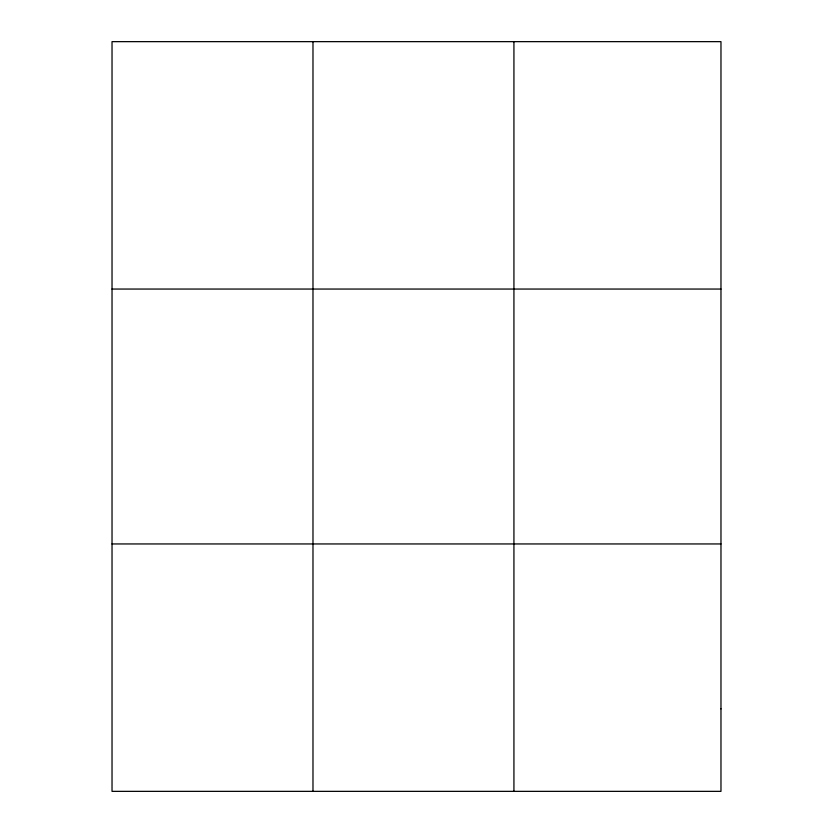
<?xml version="1.0" encoding="UTF-8"?>
<svg xmlns="http://www.w3.org/2000/svg" width="833" height="833" viewBox="0 0 833 833"><rect width="100%" height="100%" fill="white"/><g stroke="black" fill="none" stroke-linecap="round" stroke-linejoin="round"><path stroke-width="1.25" d="M312.979 41.65L312.979 791.35M513.93 41.65L513.93 791.35M112.028 289.051L720.972 289.051M112.028 543.949L720.972 543.949M720.972 708.883L720.972 791.35L112.028 791.35L112.028 41.65L720.972 41.65L720.972 708.883"/></g></svg>
